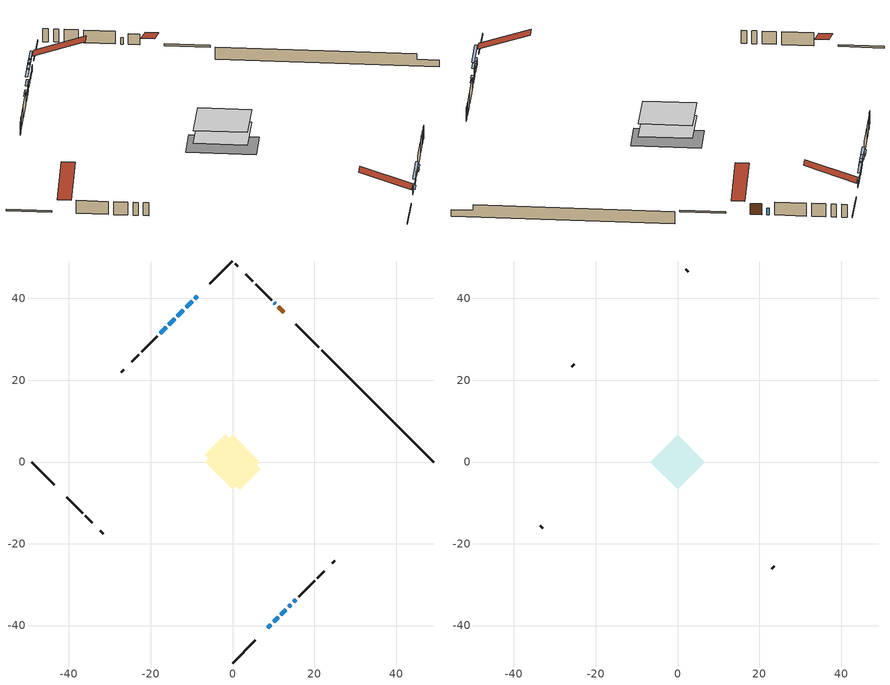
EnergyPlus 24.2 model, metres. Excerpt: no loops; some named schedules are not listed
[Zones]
conditioned space
 floor adiabatic (AdiabaticFloorConstruction): -6.61,0 0,6.61 6.61,0 0,-6.61 z0.77
 floor foundation (Slab1 construction): -6.84,1.78 -1.78,6.84 6.84,-1.78 1.78,-6.84 z-1.52
 wall outside (RimJoist1 construction): 0,-49.16 5.61,-43.55 / -49.16,0 -43.55,-5.61 / 0,49.16 -5.61,43.55 / 21.13,28.03 15.52,33.64 z0.77:1.07
 wall outside (AdiabaticWallConstruction 1): 12.51,36.65 11.13,38.03 z0.77:2.8
 wall outside (AdiabaticWallConstruction): -8.62,40.54 -9.17,39.98 / 10.47,38.68 10.2,38.96 z0.77:1.99; 8.62,-40.54 9.39,-39.76 / 13.73,-35.43 14.29,-34.87 z0.77:1.71; -9.83,39.33 -11.34,37.82 / -11.99,37.16 -13.47,35.69 / 10.05,-39.11 11.16,-38 z0.77:1.46; -14.13,35.03 -15.56,33.59 z0.77:2.42; -16.22,32.94 -17.7,31.46 z0.77:1.81; 11.82,-37.34 13.08,-36.08 z0.77:2.8; 14.94,-34.21 15.5,-33.66 z0.77:1.69
 wall outside (Wall1 construction): 16.16,-33 20.06,-29.1 / -40.54,-8.62 -36.63,-12.52 / -18.35,30.8 -22.26,26.9 / 9.54,39.62 5.64,43.52 z0.77:3.21
 wall outside (Wall2 construction): 20.72,-28.44 22.43,-26.72 / -35.98,-13.18 -34.26,-14.9 / -22.91,26.25 -24.63,24.53 / 4.98,44.18 3.26,45.89 z0.77:3.21
 wall outside (Wall4 construction): 24.37,-24.79 25.04,-24.12 / -32.33,-16.83 -31.65,-17.5 / -26.56,22.6 -27.23,21.92 / 1.33,47.83 0.66,48.5 z0.77:3.21
 wall foundation (FoundationWall1 construction): 21.78,27.37,-1.52 21.78,27.37,0.77 46.42,2.74,0.77 46.42,2.74,-0.26 49.16,0,-0.26 49.16,0,-1.52
 window (WindowConstruction 6): -8.62,40.54 -9.17,39.99 z0.77:1.99
 window (WindowConstruction 5): 8.62,-40.54 9.39,-39.76 z0.77:1.71
 window (WindowConstruction 8): -9.83,39.33 -11.34,37.82 z0.77:1.46
 window (WindowConstruction 9): -11.99,37.16 -13.47,35.69 z0.77:1.46
 window (WindowConstruction 10): 10.05,-39.11 11.16,-38 z0.77:1.46
 window (WindowConstruction 7): 10.47,38.69 10.2,38.96 z0.77:1.99
 window (WindowConstruction): -14.13,35.03 -15.56,33.59 z0.77:2.42
 window (WindowConstruction 1): -16.22,32.94 -17.7,31.46 z0.77:1.81
 window (WindowConstruction 2): 11.82,-37.34 13.07,-36.08 z0.77:2.8
 window (WindowConstruction 3): 13.73,-35.43 14.29,-34.87 z0.77:1.71
 window (WindowConstruction 4): 14.94,-34.21 15.5,-33.66 z0.77:1.68
 door (Door): 12.51,36.65 11.13,38.03 z0.77:2.8
 ceiling adiabatic (AdiabaticFloorConstruction): 0,-6.61 6.61,0 0,6.61 -6.61,0 z0.77
attic - vented
 floor to conditioned space (Floor1 construction Reversed): -6.61,0 0,6.61 6.61,0 0,-6.61 z3.21
 wall outside (Wall3 construction): 23.09,-26.07 23.71,-25.45 / -33.6,-15.55 -32.98,-16.17 / -25.28,23.87 -25.9,23.25 / 2.61,46.55 1.99,47.17 z0.77:3.21
 roof outside (Roof1 construction): 7.96,-41.19,3.21 1.53,-34.76,6.24 -0.17,-36.45,6.24 6.27,-42.89,3.21; -41.19,-7.96,3.21 -34.76,-1.53,6.24 -36.45,0.17,6.24 -42.89,-6.27,3.21; -7.96,41.19,3.21 -1.53,34.76,6.24 0.17,36.45,6.24 -6.27,42.89,3.21; 13.16,35.99,3.21 6.73,29.56,6.24 8.42,27.86,6.24 14.86,34.3,3.21
shading: 9.54,-39.62 8.48,-40.68 8.77,-40.97 9.83,-39.91 z1.91; -13.2,35.95 -7.96,41.2 -8.25,41.49 -13.49,36.24 z4.1; -15.34,33.82 -10.13,39.03 -10.42,39.32 -15.63,34.11 z4.1; 13.03,-36.13 8.18,-40.97 8.47,-41.26 13.32,-36.42 z4.1; -15.71,33.45 -13.98,35.17 -14.28,35.46 -16,33.74 z2.62; -17.84,31.32 -16.08,33.08 -16.37,33.37 -18.13,31.61 z2.01; 13.22,-35.94 11.68,-37.48 11.97,-37.77 13.51,-36.23 z3; 14.43,-34.73 13.59,-35.57 13.88,-35.86 14.72,-35.02 z1.91; 15.64,-33.51 14.8,-34.35 15.09,-34.65 15.93,-33.81 z1.89
[Building]
Building 1: Terrain=Suburbs
[Site:Location]
Quebec Intl AP_QC: Latitude {deg}=46.8; Longitude {deg}=-71.38; Time Zone {hr}=-5; Elevation {m}=74; Keep Site Location Information=Yes
[Site:GroundTemperature:Shallow]
0.0108218, -2.24938, -2.43038, -1.3578, 2.94801, 7.23376, 10.9493, 13.303, 13.5029, 11.5886, 7.96783, 3.81355
[Site:WaterMainsTemperature]
Calculation Method=Schedule; Temperature Schedule=mains temperature schedule
[Material] Roughness=Rough; Thermal Absorptance=0.9
Name | Thickness {m} | Conductivity {W/m-K} | Density {kg/m3} | Specific Heat {J/kg-K} | Solar Absorptance | Visible Absorptance
asphalt or fiberglass shingles | 0.00635 | 0.162714 | 1121.4 | 1465.45 | 0.4 | 0.4
ceiling loosefill ins | 0.254 | 0.0480833 | 16.02 | 1046.75 | 0.7 | 0.7
ceiling stud and cavity | 0.1397 | 0.0858628 | 65.682 | 1177.47 | 0.7 | 0.7
concrete 4.0 in. | 0.1016 | 1.803125 | 2242.8 | 837.4 | 0.7 | 0.7
concrete 8.0 in. | 0.2032 | 1.803125 | 2242.8 | 837.4 | 0.7 | 0.7
door material | 0.04445 | 0.0451087 | 512.64 | 1214.23 | 0.7 | 0.7
exterior vertical ins | 0.0169686 | 0.029427 | 32.04 | 1214.23 | 0.7 | 0.7
floor covering | 0.0127 | 0.0433444 | 54.468 | 1339.84 | 0.6 | 0.6
floor rigid ins; wall rigid ins | 0.512978 | 0.029427 | 32.04 | 1214.23 | 0.7 | 0.7
floor stud and cavity | 0.1397 | 1.75129 | 37.0049 | 1207.88 | 0.7 | 0.7
furniture material conditioned space 1 | 0.1524 | 0.115458 | 640.8 | 1214.23 | 0.6 | 0.6
gypsum board | 0.0127 | 0.160291 | 801 | 837.4 | 0.6 | 0.6
gypsum board 1 | 0.0127 | 0.160291 | 801 | 837.4 | 0.7 | 0.7
osb sheathing 0.5 in. | 0.0127 | 0.115458 | 512.64 | 1214.23 | 0.7 | 0.7
osb sheathing 0.75 in. | 0.01905 | 0.115458 | 512.64 | 1214.23 | 0.7 | 0.7
osb sheathing 2.0 in. | 0.0508 | 0.115458 | 512.64 | 1214.23 | 0.7 | 0.7
rim joist rigid ins | 0.051816 | 0.029427 | 32.04 | 1214.23 | 0.7 | 0.7
rim joist stud and cavity | 0.0508 | 0.275866 | 125.044 | 1163.47 | 0.6 | 0.6
wall stud and cavity | 0.1397 | 0.0744261 | 139.0536 | 1170.24 | 0.7 | 0.7
wall stud and cavity 1 | 0.1397 | 0.0864253 | 139.0536 | 1170.24 | 0.7 | 0.7
wall stud and cavity 2 | 0.0889 | 6.1454 | 50.32683 | 1063.81 | 0.6 | 0.6
wall stud and cavity 3 | 0.1397 | 0.106807 | 139.0536 | 1170.24 | 0.7 | 0.7
wall stud and cavity 4 | 0.0889 | 0.380278 | 52.3479 | 1209.89 | 0.7 | 0.7
wall stud and cavity 5 | 0.0889 | 0.391764 | 83.0341 | 1211.67 | 0.7 | 0.7
wood siding | 0.0254 | 0.102417 | 544.68 | 1172.36 | 0.4 | 0.4
wood siding 1 | 0.00254 | 0.102417 | 544.68 | 1172.36 | 0.4 | 0.4
wood siding 2; wood siding 3; wood siding 4 | 0.0254 | 0.102417 | 544.68 | 1172.36 | 0.7 | 0.7
[WindowMaterial:SimpleGlazingSystem]
Name | U-Factor {W/m2-K} | Solar Heat Gain Coefficient
WindowMaterial | 1.5183 | 0.55
WindowMaterial 1 | 1.63072 | 0.48
WindowMaterial 2 | 1.67331 | 0.5
WindowMaterial 3 | 1.68296 | 0.45
WindowMaterial 4 | 1.686366 | 0.45
WindowMaterial 5 | 1.63867 | 0.48
WindowMaterial 6 | 2.992306 | 0.59
WindowMaterial 7 | 2.77995 | 0.55
WindowMaterial 8 | 2.76973 | 0.49
WindowMaterial 9 | 2.76291 | 0.45
[Construction]
AdiabaticFloorConstruction: floor stud and cavity, floor rigid ins, osb sheathing 0.75 in., floor covering
AdiabaticWallConstruction: wood siding 3, wall rigid ins, wall stud and cavity 4, gypsum board
AdiabaticWallConstruction 1: wood siding 4, wall rigid ins, wall stud and cavity 4, gypsum board
Door: door material
Floor1 construction Reversed: gypsum board, ceiling stud and cavity, ceiling loosefill ins
FoundationWall1 construction: concrete 8.0 in., gypsum board 1
furniture construction conditioned space 1: furniture material conditioned space 1
PartitionWallConstruction: gypsum board, wall stud and cavity 5, gypsum board
RimJoist1 construction: wood siding 2, rim joist rigid ins, osb sheathing 2.0 in., rim joist stud and cavity
Roof1 construction: asphalt or fiberglass shingles
Slab1 construction: concrete 4.0 in.
Wall1 construction: wood siding, osb sheathing 0.5 in., wall stud and cavity, gypsum board
Wall2 construction: wood siding, osb sheathing 0.5 in., wall stud and cavity 1, gypsum board
Wall3 construction: wood siding 1, wall stud and cavity 2
Wall4 construction: wood siding, osb sheathing 0.5 in., wall stud and cavity 3, gypsum board
WindowConstruction: WindowMaterial
WindowConstruction 1: WindowMaterial 1
WindowConstruction 10: WindowMaterial 9
WindowConstruction 2: WindowMaterial 2
WindowConstruction 3: WindowMaterial 3
WindowConstruction 4: WindowMaterial 4
WindowConstruction 5: WindowMaterial 5
WindowConstruction 6; WindowConstruction 7: WindowMaterial 6
WindowConstruction 8: WindowMaterial 7
WindowConstruction 9: WindowMaterial 8
[Zone] Multiplier=1; Part of Total Floor Area=Yes
Name | Volume {m3}
attic - vented | 43.0124
conditioned space | 434.7
[Space]
Name | Zone | Volume {m3}
attic - vented 1 | attic - vented | 43.0124
conditioned space 1 | conditioned space | 434.7
[ZoneInfiltration:EffectiveLeakageArea]
infil attic - vented 1: Zone or Space=attic - vented 1; Schedule=Always On Discrete; Effective Air Leakage Area {cm2}=3224.49; Stack Coefficient=0.000380544; Wind Coefficient=1.31802e-05
[ZoneMixing]
whole house fan mix: Zone or Space=attic - vented; Schedule=Always On Continuous; Design Flow Rate Calculation Method=Flow/Zone; Design Flow Rate {m3/s}=0; Source Zone or Space=conditioned space
[SurfaceProperty:ExposedFoundationPerimeter]
Slab1: Exposed Perimeter Calculation Method=TotalExposedPerimeter; Total Exposed Perimeter {m}=38.711
[InternalMass] Zone or ZoneList=conditioned space; Space or SpaceList=conditioned space 1
Name | Construction | Surface Area {m2}
furniture mass conditioned space 1 | furniture construction conditioned space 1 | 69.852
partition wall mass | PartitionWallConstruction | 174.63
[Lights]
interior lighting: Zone or ZoneList or Space or SpaceList=conditioned space 1; Schedule=interior lighting schedule; Design Level Calculation Method=LightingLevel; Lighting Level {W}=343.2; Return Air Fraction=0; Fraction Radiant=0.6; Fraction Visible=0.2; Fraction Replaceable=1
[People]
occupants: Zone or ZoneList or Space or SpaceList=conditioned space 1; Number of People Schedule=occupants schedule; Number of People Calculation Method=People; Number of People=3; Fraction Radiant=0.314171; Sensible Heat Fraction=0.56303; Activity Level Schedule=occupants activity schedule; Carbon Dioxide Generation Rate {m3/s-W}=0; Enable ASHRAE 55 Comfort Warnings=No; Mean Radiant Temperature Calculation Type=EnclosureAveraged
[ElectricEquipment] Zone or ZoneList or Space or SpaceList=conditioned space 1; Design Level Calculation Method=EquipmentLevel
Name | Schedule | Design Level {W} | Fraction Latent | Fraction Radiant | Fraction Lost
clothes dryer | clothes dryer schedule | 140.772 | 0.015 | 0.081 | 0.85
clothes washer | clothes washer schedule | 32.1985 | 0.03 | 0.162 | 0.7
cooking range | cooking range schedule | 215.147 | 0.08 | 0.432 | 0.2
dishwasher | dishwasher schedule | 66.8632 | 0.3 | 0.18 | 0.4
fridge | fridge schedule | 72.9452 | 0 | 0.6 | 0
mech vent bath fan 0 | mech vent bath fan 0 schedule | 50.2 | 0 | 0 | 1
mech vent house fan | mech vent house fan schedule | 0 | 0 | 0 | 1
mech vent house fan cfis | mech vent house fan cfis schedule | 0 | 0 | 0 | 0
mech vent range fan 0 | mech vent range fan 0 schedule | 57 | 0 | 0 | 1
misc plug loads | misc plug loads schedule | 494.7 | 0.045 | 0.513 | 0.1
whole house fan | Always On Discrete | 0 | 0 | 0 | 1
[OtherEquipment] Zone or ZoneList or Space or SpaceList=conditioned space 1; Design Level Calculation Method=EquipmentLevel
Name | Fuel Type | Schedule | Design Level {W} | Fraction Latent | Fraction Radiant | Fraction Lost
clothes dryer 1 | Electricity | clothes dryer schedule | 0 | 0.015 | 0.081 | 0.85
cooking range 1 | Electricity | cooking range schedule | 0 | 0.08 | 0.432 | 0.2
general water use latent | None | general water use schedule | 62.594 | 1 | 0 | 0
general water use sensible | None | general water use schedule | -61.6891 | 0 | 0.6 | 0
mech vent house fan latent load | None | Always On Discrete | 0 | 1 | 0 | 0
mech vent house fan sensible load | None | Always On Discrete | 0 | 0 | 0 | 0
water heater energy adjustment1 | Electricity | Always On Discrete | 0.01 | 0 | 0 | 1
[ZoneInfiltration:DesignFlowRate] Zone or ZoneList or Space or SpaceList=conditioned space 1; Schedule=Always On Discrete; Design Flow Rate Calculation Method=Flow/Zone; Design Flow Rate {m3/s}=0
infil flow; natural vent flow; whole house fan flow
[Foundation:Kiva]
Foundation Kiva 1: Initial Indoor Air Temperature {C}=18; Wall Height Above Grade {m}=0.769986; Wall Depth Below Slab {m}=0.2032; Custom Block Material Name 1=exterior vertical ins; Custom Block Depth 1 {m}=2.28999; Custom Block X Position 1 {m}=0.2159; Custom Block Z Position 1 {m}=0
[Foundation:Kiva:Settings]
Soil Conductivity {W/m-K}=0.849921; Soil Density {kg/m3}=1842.3; Soil Specific Heat {J/kg-K}=418.7; Ground Solar Absorptivity=0.9; Ground Thermal Absorptivity=0.9; Ground Surface Roughness {m}=0.03; Far-Field Width {m}=40; Deep-Ground Boundary Condition=ZeroFlux; Deep-Ground Depth {m}=40; Minimum Cell Dimension {m}=0.2; Maximum Cell Growth Coefficient=3; Simulation Timestep=Timestep
[Exterior:Lights]
exterior lighting: Schedule=exterior lighting schedule; Design Level {W}=75.6
[Schedule:Constant]
Name | Hourly Value
Always On Continuous; mech vent house fan schedule; mech vent house fan cfis schedule; Always On Discrete | 1
occupants activity schedule | 117.228
fridge schedule | 0
[Schedule:Week:Daily]
interior lighting schedule Week Rule - Jan1-Jan27: interior lighting schedule day, interior lighting schedule day, interior lighting schedule day, interior lighting schedule day, interior lighting schedule day, interior lighting schedule day, interior lighting schedule day, interior lighting schedule default day, interior lighting schedule default day, interior lighting schedule default day, interior lighting schedule default day, interior lighting schedule default day
interior lighting schedule Week Rule - Jan28-Feb3: interior lighting schedule day, interior lighting schedule day, interior lighting schedule day, interior lighting schedule day, interior lighting schedule day 1, interior lighting schedule day 1, interior lighting schedule day 1, interior lighting schedule default day, interior lighting schedule default day, interior lighting schedule default day, interior lighting schedule default day, interior lighting schedule default day
interior lighting schedule Week Rule - Feb4-Feb24: interior lighting schedule day 1, interior lighting schedule day 1, interior lighting schedule day 1, interior lighting schedule day 1, interior lighting schedule day 1, interior lighting schedule day 1, interior lighting schedule day 1, interior lighting schedule default day, interior lighting schedule default day, interior lighting schedule default day, interior lighting schedule default day, interior lighting schedule default day
interior lighting schedule Week Rule - Feb25-Mar3: interior lighting schedule day 1, interior lighting schedule day 1, interior lighting schedule day 1, interior lighting schedule day 1, interior lighting schedule day 2, interior lighting schedule day 2, interior lighting schedule day 2, interior lighting schedule default day, interior lighting schedule default day, interior lighting schedule default day, interior lighting schedule default day, interior lighting schedule default day
interior lighting schedule Week Rule - Mar4-Mar31: interior lighting schedule day 2, interior lighting schedule day 2, interior lighting schedule day 2, interior lighting schedule day 2, interior lighting schedule day 2, interior lighting schedule day 2, interior lighting schedule day 2, interior lighting schedule default day, interior lighting schedule default day, interior lighting schedule default day, interior lighting schedule default day, interior lighting schedule default day
interior lighting schedule Week Rule - Apr1-Apr28: interior lighting schedule day 3, interior lighting schedule day 3, interior lighting schedule day 3, interior lighting schedule day 3, interior lighting schedule day 3, interior lighting schedule day 3, interior lighting schedule day 3, interior lighting schedule default day, interior lighting schedule default day, interior lighting schedule default day, interior lighting schedule default day, interior lighting schedule default day
interior lighting schedule Week Rule - Apr29-May5: interior lighting schedule day 3, interior lighting schedule day 3, interior lighting schedule day 4, interior lighting schedule day 4, interior lighting schedule day 4, interior lighting schedule day 4, interior lighting schedule day 4, interior lighting schedule default day, interior lighting schedule default day, interior lighting schedule default day, interior lighting schedule default day, interior lighting schedule default day
interior lighting schedule Week Rule - May6-May26: interior lighting schedule day 4, interior lighting schedule day 4, interior lighting schedule day 4, interior lighting schedule day 4, interior lighting schedule day 4, interior lighting schedule day 4, interior lighting schedule day 4, interior lighting schedule default day, interior lighting schedule default day, interior lighting schedule default day, interior lighting schedule default day, interior lighting schedule default day
interior lighting schedule Week Rule - May27-Jun2: interior lighting schedule day 4, interior lighting schedule day 4, interior lighting schedule day 4, interior lighting schedule day 4, interior lighting schedule day 4, interior lighting schedule day 5, interior lighting schedule day 5, interior lighting schedule default day, interior lighting schedule default day, interior lighting schedule default day, interior lighting schedule default day, interior lighting schedule default day
interior lighting schedule Week Rule - Jun3-Jun30: interior lighting schedule day 5, interior lighting schedule day 5, interior lighting schedule day 5, interior lighting schedule day 5, interior lighting schedule day 5, interior lighting schedule day 5, interior lighting schedule day 5, interior lighting schedule default day, interior lighting schedule default day, interior lighting schedule default day, interior lighting schedule default day, interior lighting schedule default day
interior lighting schedule Week Rule - Jul1-Jul28: interior lighting schedule day 6, interior lighting schedule day 6, interior lighting schedule day 6, interior lighting schedule day 6, interior lighting schedule day 6, interior lighting schedule day 6, interior lighting schedule day 6, interior lighting schedule default day, interior lighting schedule default day, interior lighting schedule default day, interior lighting schedule default day, interior lighting schedule default day
interior lighting schedule Week Rule - Jul29-Aug4: interior lighting schedule day 6, interior lighting schedule day 6, interior lighting schedule day 6, interior lighting schedule day 7, interior lighting schedule day 7, interior lighting schedule day 7, interior lighting schedule day 7, interior lighting schedule default day, interior lighting schedule default day, interior lighting schedule default day, interior lighting schedule default day, interior lighting schedule default day
interior lighting schedule Week Rule - Aug5-Aug25: interior lighting schedule day 7, interior lighting schedule day 7, interior lighting schedule day 7, interior lighting schedule day 7, interior lighting schedule day 7, interior lighting schedule day 7, interior lighting schedule day 7, interior lighting schedule default day, interior lighting schedule default day, interior lighting schedule default day, interior lighting schedule default day, interior lighting schedule default day
interior lighting schedule Week Rule - Aug26-Sep1: interior lighting schedule day 7, interior lighting schedule day 7, interior lighting schedule day 7, interior lighting schedule day 7, interior lighting schedule day 7, interior lighting schedule day 7, interior lighting schedule day 8, interior lighting schedule default day, interior lighting schedule default day, interior lighting schedule default day, interior lighting schedule default day, interior lighting schedule default day
interior lighting schedule Week Rule - Sep2-Sep29: interior lighting schedule day 8, interior lighting schedule day 8, interior lighting schedule day 8, interior lighting schedule day 8, interior lighting schedule day 8, interior lighting schedule day 8, interior lighting schedule day 8, interior lighting schedule default day, interior lighting schedule default day, interior lighting schedule default day, interior lighting schedule default day, interior lighting schedule default day
interior lighting schedule Week Rule - Sep30-Oct6: interior lighting schedule day 8, interior lighting schedule day 9, interior lighting schedule day 9, interior lighting schedule day 9, interior lighting schedule day 9, interior lighting schedule day 9, interior lighting schedule day 9, interior lighting schedule default day, interior lighting schedule default day, interior lighting schedule default day, interior lighting schedule default day, interior lighting schedule default day
interior lighting schedule Week Rule - Oct7-Oct27: interior lighting schedule day 9, interior lighting schedule day 9, interior lighting schedule day 9, interior lighting schedule day 9, interior lighting schedule day 9, interior lighting schedule day 9, interior lighting schedule day 9, interior lighting schedule default day, interior lighting schedule default day, interior lighting schedule default day, interior lighting schedule default day, interior lighting schedule default day
interior lighting schedule Week Rule - Oct28-Nov3: interior lighting schedule day 9, interior lighting schedule day 9, interior lighting schedule day 9, interior lighting schedule day 9, interior lighting schedule day 10, interior lighting schedule day 10, interior lighting schedule day 10, interior lighting schedule default day, interior lighting schedule default day, interior lighting schedule default day, interior lighting schedule default day, interior lighting schedule default day
interior lighting schedule Week Rule - Nov4-Nov24: interior lighting schedule day 10, interior lighting schedule day 10, interior lighting schedule day 10, interior lighting schedule day 10, interior lighting schedule day 10, interior lighting schedule day 10, interior lighting schedule day 10, interior lighting schedule default day, interior lighting schedule default day, interior lighting schedule default day, interior lighting schedule default day, interior lighting schedule default day
interior lighting schedule Week Rule - Nov25-Dec1: interior lighting schedule day 10, interior lighting schedule day 10, interior lighting schedule day 10, interior lighting schedule day 10, interior lighting schedule day 10, interior lighting schedule day 10, interior lighting schedule day 11, interior lighting schedule default day, interior lighting schedule default day, interior lighting schedule default day, interior lighting schedule default day, interior lighting schedule default day
interior lighting schedule Week Rule - Dec2-Dec31: interior lighting schedule day 11, interior lighting schedule day 11, interior lighting schedule day 11, interior lighting schedule day 11, interior lighting schedule day 11, interior lighting schedule day 11, interior lighting schedule day 11, interior lighting schedule default day, interior lighting schedule default day, interior lighting schedule default day, interior lighting schedule default day, interior lighting schedule default day
occupants schedule Week Rule - Jan1-Dec31: occupants schedule day, occupants schedule day, occupants schedule day, occupants schedule day, occupants schedule day, occupants schedule day, occupants schedule day, occupants schedule default day, occupants schedule default day, occupants schedule default day, occupants schedule default day, occupants schedule default day
clothes dryer schedule Week Rule - Jan1-Dec31: clothes dryer schedule day, clothes dryer schedule day, clothes dryer schedule day, clothes dryer schedule day, clothes dryer schedule day, clothes dryer schedule day, clothes dryer schedule day, clothes dryer schedule default day, clothes dryer schedule default day, clothes dryer schedule default day, clothes dryer schedule default day, clothes dryer schedule default day
clothes washer schedule Week Rule - Jan1-Dec31: clothes washer schedule day, clothes washer schedule day, clothes washer schedule day, clothes washer schedule day, clothes washer schedule day, clothes washer schedule day, clothes washer schedule day, clothes washer schedule default day, clothes washer schedule default day, clothes washer schedule default day, clothes washer schedule default day, clothes washer schedule default day
cooking range schedule Week Rule - Jan1-Dec31: cooking range schedule day, cooking range schedule day, cooking range schedule day, cooking range schedule day, cooking range schedule day, cooking range schedule day, cooking range schedule day, cooking range schedule default day, cooking range schedule default day, cooking range schedule default day, cooking range schedule default day, cooking range schedule default day
dishwasher schedule Week Rule - Jan1-Dec31: dishwasher schedule day, dishwasher schedule day, dishwasher schedule day, dishwasher schedule day, dishwasher schedule day, dishwasher schedule day, dishwasher schedule day, dishwasher schedule default day, dishwasher schedule default day, dishwasher schedule default day, dishwasher schedule default day, dishwasher schedule default day
mech vent bath fan 0 schedule Week Rule - Jan1-Dec31: mech vent bath fan 0 schedule day, mech vent bath fan 0 schedule day, mech vent bath fan 0 schedule day, mech vent bath fan 0 schedule day, mech vent bath fan 0 schedule day, mech vent bath fan 0 schedule day, mech vent bath fan 0 schedule day, mech vent bath fan 0 schedule default day, mech vent bath fan 0 schedule default day, mech vent bath fan 0 schedule default day, mech vent bath fan 0 schedule default day, mech vent bath fan 0 schedule default day
mech vent range fan 0 schedule Week Rule - Jan1-Dec31: mech vent range fan 0 schedule day, mech vent range fan 0 schedule day, mech vent range fan 0 schedule day, mech vent range fan 0 schedule day, mech vent range fan 0 schedule day, mech vent range fan 0 schedule day, mech vent range fan 0 schedule day, mech vent range fan 0 schedule default day, mech vent range fan 0 schedule default day, mech vent range fan 0 schedule default day, mech vent range fan 0 schedule default day, mech vent range fan 0 schedule default day
misc plug loads schedule Week Rule - Jan1-Dec31: misc plug loads schedule day, misc plug loads schedule day, misc plug loads schedule day, misc plug loads schedule day, misc plug loads schedule day, misc plug loads schedule day, misc plug loads schedule day, misc plug loads schedule default day, misc plug loads schedule default day, misc plug loads schedule default day, misc plug loads schedule default day, misc plug loads schedule default day
general water use schedule Week Rule - Jan1-Dec31: general water use schedule day, general water use schedule day, general water use schedule day, general water use schedule day, general water use schedule day, general water use schedule day, general water use schedule day, general water use schedule default day, general water use schedule default day, general water use schedule default day, general water use schedule default day, general water use schedule default day
exterior lighting schedule Week Rule - Jan1-Jan27: exterior lighting schedule day, exterior lighting schedule day, exterior lighting schedule day, exterior lighting schedule day, exterior lighting schedule day, exterior lighting schedule day, exterior lighting schedule day, exterior lighting schedule default day, exterior lighting schedule default day, exterior lighting schedule default day, exterior lighting schedule default day, exterior lighting schedule default day
exterior lighting schedule Week Rule - Jan28-Feb3: exterior lighting schedule day, exterior lighting schedule day, exterior lighting schedule day, exterior lighting schedule day, exterior lighting schedule day 1, exterior lighting schedule day 1, exterior lighting schedule day 1, exterior lighting schedule default day, exterior lighting schedule default day, exterior lighting schedule default day, exterior lighting schedule default day, exterior lighting schedule default day
exterior lighting schedule Week Rule - Feb4-Feb24: exterior lighting schedule day 1, exterior lighting schedule day 1, exterior lighting schedule day 1, exterior lighting schedule day 1, exterior lighting schedule day 1, exterior lighting schedule day 1, exterior lighting schedule day 1, exterior lighting schedule default day, exterior lighting schedule default day, exterior lighting schedule default day, exterior lighting schedule default day, exterior lighting schedule default day
exterior lighting schedule Week Rule - Feb25-Mar3: exterior lighting schedule day 1, exterior lighting schedule day 1, exterior lighting schedule day 1, exterior lighting schedule day 1, exterior lighting schedule day 2, exterior lighting schedule day 2, exterior lighting schedule day 2, exterior lighting schedule default day, exterior lighting schedule default day, exterior lighting schedule default day, exterior lighting schedule default day, exterior lighting schedule default day
exterior lighting schedule Week Rule - Mar4-Mar31: exterior lighting schedule day 2, exterior lighting schedule day 2, exterior lighting schedule day 2, exterior lighting schedule day 2, exterior lighting schedule day 2, exterior lighting schedule day 2, exterior lighting schedule day 2, exterior lighting schedule default day, exterior lighting schedule default day, exterior lighting schedule default day, exterior lighting schedule default day, exterior lighting schedule default day
exterior lighting schedule Week Rule - Apr1-Apr28: exterior lighting schedule day 3, exterior lighting schedule day 3, exterior lighting schedule day 3, exterior lighting schedule day 3, exterior lighting schedule day 3, exterior lighting schedule day 3, exterior lighting schedule day 3, exterior lighting schedule default day, exterior lighting schedule default day, exterior lighting schedule default day, exterior lighting schedule default day, exterior lighting schedule default day
exterior lighting schedule Week Rule - Apr29-May5: exterior lighting schedule day 3, exterior lighting schedule day 3, exterior lighting schedule day 4, exterior lighting schedule day 4, exterior lighting schedule day 4, exterior lighting schedule day 4, exterior lighting schedule day 4, exterior lighting schedule default day, exterior lighting schedule default day, exterior lighting schedule default day, exterior lighting schedule default day, exterior lighting schedule default day
exterior lighting schedule Week Rule - May6-May26: exterior lighting schedule day 4, exterior lighting schedule day 4, exterior lighting schedule day 4, exterior lighting schedule day 4, exterior lighting schedule day 4, exterior lighting schedule day 4, exterior lighting schedule day 4, exterior lighting schedule default day, exterior lighting schedule default day, exterior lighting schedule default day, exterior lighting schedule default day, exterior lighting schedule default day
exterior lighting schedule Week Rule - May27-Jun2: exterior lighting schedule day 4, exterior lighting schedule day 4, exterior lighting schedule day 4, exterior lighting schedule day 4, exterior lighting schedule day 4, exterior lighting schedule day 5, exterior lighting schedule day 5, exterior lighting schedule default day, exterior lighting schedule default day, exterior lighting schedule default day, exterior lighting schedule default day, exterior lighting schedule default day
exterior lighting schedule Week Rule - Jun3-Jun30: exterior lighting schedule day 5, exterior lighting schedule day 5, exterior lighting schedule day 5, exterior lighting schedule day 5, exterior lighting schedule day 5, exterior lighting schedule day 5, exterior lighting schedule day 5, exterior lighting schedule default day, exterior lighting schedule default day, exterior lighting schedule default day, exterior lighting schedule default day, exterior lighting schedule default day
exterior lighting schedule Week Rule - Jul1-Jul28: exterior lighting schedule day 6, exterior lighting schedule day 6, exterior lighting schedule day 6, exterior lighting schedule day 6, exterior lighting schedule day 6, exterior lighting schedule day 6, exterior lighting schedule day 6, exterior lighting schedule default day, exterior lighting schedule default day, exterior lighting schedule default day, exterior lighting schedule default day, exterior lighting schedule default day
exterior lighting schedule Week Rule - Jul29-Aug4: exterior lighting schedule day 6, exterior lighting schedule day 6, exterior lighting schedule day 6, exterior lighting schedule day 7, exterior lighting schedule day 7, exterior lighting schedule day 7, exterior lighting schedule day 7, exterior lighting schedule default day, exterior lighting schedule default day, exterior lighting schedule default day, exterior lighting schedule default day, exterior lighting schedule default day
exterior lighting schedule Week Rule - Aug5-Aug25: exterior lighting schedule day 7, exterior lighting schedule day 7, exterior lighting schedule day 7, exterior lighting schedule day 7, exterior lighting schedule day 7, exterior lighting schedule day 7, exterior lighting schedule day 7, exterior lighting schedule default day, exterior lighting schedule default day, exterior lighting schedule default day, exterior lighting schedule default day, exterior lighting schedule default day
exterior lighting schedule Week Rule - Aug26-Sep1: exterior lighting schedule day 7, exterior lighting schedule day 7, exterior lighting schedule day 7, exterior lighting schedule day 7, exterior lighting schedule day 7, exterior lighting schedule day 7, exterior lighting schedule day 8, exterior lighting schedule default day, exterior lighting schedule default day, exterior lighting schedule default day, exterior lighting schedule default day, exterior lighting schedule default day
exterior lighting schedule Week Rule - Sep2-Sep29: exterior lighting schedule day 8, exterior lighting schedule day 8, exterior lighting schedule day 8, exterior lighting schedule day 8, exterior lighting schedule day 8, exterior lighting schedule day 8, exterior lighting schedule day 8, exterior lighting schedule default day, exterior lighting schedule default day, exterior lighting schedule default day, exterior lighting schedule default day, exterior lighting schedule default day
exterior lighting schedule Week Rule - Sep30-Oct6: exterior lighting schedule day 8, exterior lighting schedule day 9, exterior lighting schedule day 9, exterior lighting schedule day 9, exterior lighting schedule day 9, exterior lighting schedule day 9, exterior lighting schedule day 9, exterior lighting schedule default day, exterior lighting schedule default day, exterior lighting schedule default day, exterior lighting schedule default day, exterior lighting schedule default day
exterior lighting schedule Week Rule - Oct7-Oct27: exterior lighting schedule day 9, exterior lighting schedule day 9, exterior lighting schedule day 9, exterior lighting schedule day 9, exterior lighting schedule day 9, exterior lighting schedule day 9, exterior lighting schedule day 9, exterior lighting schedule default day, exterior lighting schedule default day, exterior lighting schedule default day, exterior lighting schedule default day, exterior lighting schedule default day
[Schedule:Year]
interior lighting schedule: interior lighting schedule Week Rule - Jan1-Jan27, 1, 1, 1, 27, interior lighting schedule Week Rule - Jan28-Feb3, 1, 28, 2, 3, interior lighting schedule Week Rule - Feb4-Feb24, 2, 4, 2, 24, interior lighting schedule Week Rule - Feb25-Mar3, 2, 25, 3, 3, interior lighting schedule Week Rule - Mar4-Mar31, 3, 4, 3, 31, interior lighting schedule Week Rule - Apr1-Apr28, 4, 1, 4, 28, interior lighting schedule Week Rule - Apr29-May5, 4, 29, 5, 5, interior lighting schedule Week Rule - May6-May26, 5, 6, 5, 26, interior lighting schedule Week Rule - May27-Jun2, 5, 27, 6, 2, interior lighting schedule Week Rule - Jun3-Jun30, 6, 3, 6, 30, interior lighting schedule Week Rule - Jul1-Jul28, 7, 1, 7, 28, interior lighting schedule Week Rule - Jul29-Aug4, 7, 29, 8, 4, interior lighting schedule Week Rule - Aug5-Aug25, 8, 5, 8, 25, interior lighting schedule Week Rule - Aug26-Sep1, 8, 26, 9, 1, interior lighting schedule Week Rule - Sep2-Sep29, 9, 2, 9, 29, interior lighting schedule Week Rule - Sep30-Oct6, 9, 30, 10, 6, interior lighting schedule Week Rule - Oct7-Oct27, 10, 7, 10, 27, interior lighting schedule Week Rule - Oct28-Nov3, 10, 28, 11, 3, interior lighting schedule Week Rule - Nov4-Nov24, 11, 4, 11, 24, interior lighting schedule Week Rule - Nov25-Dec1, 11, 25, 12, 1, interior lighting schedule Week Rule - Dec2-Dec31, 12, 2, 12, 31
occupants schedule: occupants schedule Week Rule - Jan1-Dec31, 1, 1, 12, 31
clothes dryer schedule: clothes dryer schedule Week Rule - Jan1-Dec31, 1, 1, 12, 31
clothes washer schedule: clothes washer schedule Week Rule - Jan1-Dec31, 1, 1, 12, 31
cooking range schedule: cooking range schedule Week Rule - Jan1-Dec31, 1, 1, 12, 31
dishwasher schedule: dishwasher schedule Week Rule - Jan1-Dec31, 1, 1, 12, 31
mech vent bath fan 0 schedule: mech vent bath fan 0 schedule Week Rule - Jan1-Dec31, 1, 1, 12, 31
mech vent range fan 0 schedule: mech vent range fan 0 schedule Week Rule - Jan1-Dec31, 1, 1, 12, 31
misc plug loads schedule: misc plug loads schedule Week Rule - Jan1-Dec31, 1, 1, 12, 31
general water use schedule: general water use schedule Week Rule - Jan1-Dec31, 1, 1, 12, 31
exterior lighting schedule: exterior lighting schedule Week Rule - Jan1-Jan27, 1, 1, 1, 27, exterior lighting schedule Week Rule - Jan28-Feb3, 1, 28, 2, 3, exterior lighting schedule Week Rule - Feb4-Feb24, 2, 4, 2, 24, exterior lighting schedule Week Rule - Feb25-Mar3, 2, 25, 3, 3, exterior lighting schedule Week Rule - Mar4-Mar31, 3, 4, 3, 31, exterior lighting schedule Week Rule - Apr1-Apr28, 4, 1, 4, 28, exterior lighting schedule Week Rule - Apr29-May5, 4, 29, 5, 5, exterior lighting schedule Week Rule - May6-May26, 5, 6, 5, 26, exterior lighting schedule Week Rule - May27-Jun2, 5, 27, 6, 2, exterior lighting schedule Week Rule - Jun3-Jun30, 6, 3, 6, 30, exterior lighting schedule Week Rule - Jul1-Jul28, 7, 1, 7, 28, exterior lighting schedule Week Rule - Jul29-Aug4, 7, 29, 8, 4, exterior lighting schedule Week Rule - Aug5-Aug25, 8, 5, 8, 25, exterior lighting schedule Week Rule - Aug26-Sep1, 8, 26, 9, 1, exterior lighting schedule Week Rule - Sep2-Sep29, 9, 2, 9, 29, exterior lighting schedule Week Rule - Sep30-Oct6, 9, 30, 10, 6, exterior lighting schedule Week Rule - Oct7-Oct27, 10, 7, 10, 27, exterior lighting schedule Week Rule - Oct28-Nov3, 10, 28, 11, 3, exterior lighting schedule Week Rule - Nov4-Nov24, 11, 4, 11, 24, exterior lighting schedule Week Rule - Nov25-Dec1, 11, 25, 12, 1, exterior lighting schedule Week Rule - Dec2-Dec31, 12, 2, 12, 31
[Schedule:Compact]
mains temperature schedule: Through: 01/01, For: AllDays, Until: 24:00, 5.175, Through: 01/02, For: AllDays, Until: 24:00, 5.10167, Through: 01/03, For: AllDays, Until: 24:00, 5.02889, Through: 01/04, For: AllDays, Until: 24:00, 4.95778, Through: 01/05, For: AllDays, Until: 24:00, 4.88778, Through: 01/06, For: AllDays, Until: 24:00, 4.81833, Through: 01/07, For: AllDays, Until: 24:00, 4.75056, Through: 01/08, For: AllDays, Until: 24:00, 4.68389, Through: 01/09, For: AllDays, Until: 24:00, 4.61833, Through: 01/10, For: AllDays, Until: 24:00, 4.55389, Through: 01/11, For: AllDays, Until: 24:00, 4.49056, Through: 01/12, For: AllDays, Until: 24:00, 4.42889, Through: 01/13, For: AllDays, Until: 24:00, 4.36778, Through: 01/14, For: AllDays, Until: 24:00, 4.30889, Through: 01/15, For: AllDays, Until: 24:00, 4.25056, Through: 01/16, For: AllDays, Until: 24:00, 4.19389, Through: 01/17, For: AllDays, Until: 24:00, 4.13833, Through: 01/18, For: AllDays, Until: 24:00, 4.08444, Through: 01/19, For: AllDays, Until: 24:00, 4.03167, Through: 01/20, For: AllDays, Until: 24:00, 3.98056, Through: 01/21, For: AllDays, Until: 24:00, 3.93056, Through: 01/22, For: AllDays, Until: 24:00, 3.88222, Through: 01/23, For: AllDays, Until: 24:00, 3.835, Through: 01/24, For: AllDays, Until: 24:00, 3.78944, Through: 01/25, For: AllDays, Until: 24:00, 3.74556, Through: 01/26, For: AllDays, Until: 24:00, 3.70278, Through: 01/27, For: AllDays, Until: 24:00, 3.66167, Through: 01/28, For: AllDays, Until: 24:00, 3.62167, Through: 01/29, For: AllDays, Until: 24:00, 3.58389, Through: 01/30, For: AllDays, Until: 24:00, 3.54722, Through: 01/31, For: AllDays, Until: 24:00, 3.51167, Through: 02/01, For: AllDays, Until: 24:00, 3.47833, Through: 02/02, For: AllDays, Until: 24:00, 3.44611, Through: 02/03, For: AllDays, Until: 24:00, 3.41556, Through: 02/04, For: AllDays, Until: 24:00, 3.38667, Through: 02/05, For: AllDays, Until: 24:00, 3.35944, Through: 02/06, For: AllDays, Until: 24:00, 3.33389, Through: 02/07, For: AllDays, Until: 24:00, 3.30944, Through: 02/08, For: AllDays, Until: 24:00, 3.28667, Through: 02/09, For: AllDays, Until: 24:00, 3.26611, Through: 02/10, For: AllDays, Until: 24:00, 3.24667, Through: 02/11, For: AllDays, Until: 24:00, 3.22889, Through: 02/12, For: AllDays, Until: 24:00, 3.21278, Through: 02/13, For: AllDays, Until: 24:00, 3.19833, Through: 02/14, For: AllDays, Until: 24:00, 3.18556, Through: 02/15, For: AllDays, Until: 24:00, 3.17389, Through: 02/16, For: AllDays, Until: 24:00, 3.16444, Through: 02/17, For: AllDays, Until: 24:00, 3.15667, Through: 02/18, For: AllDays, Until: 24:00, 3.15056, Through: 02/19, For: AllDays, Until: 24:00, 3.14556, Through: 02/20, For: AllDays, Until: 24:00, 3.14278, Through: 02/21, For: AllDays, Until: 24:00, 3.14111, Through: 02/22, For: AllDays, Until: 24:00, 3.14167, Through: 02/23, For: AllDays, Until: 24:00, 3.14333, Through: 02/24, For: AllDays, Until: 24:00, 3.14722, Through: 02/25, For: AllDays, Until: 24:00, 3.15222, Through: 02/26, For: AllDays, Until: 24:00, 3.15944, Through: 02/27, For: AllDays, Until: 24:00, 3.16778, Through: 02/28, For: AllDays, Until: 24:00, 3.17778, Through: 03/01, For: AllDays, Until: 24:00, 3.18944, Through: 03/02, For: AllDays, Until: 24:00, 3.20333, Through: 03/03, For: AllDays, Until: 24:00, 3.21833, Through: 03/04, For: AllDays, Until: 24:00, 3.235, Through: 03/05, For: AllDays, Until: 24:00, 3.25333, Through: 03/06, For: AllDays, Until: 24:00, 3.27333, Through: 03/07, For: AllDays, Until: 24:00, 3.29444, Through: 03/08, For: AllDays, Until: 24:00, 3.31778, Through: 03/09, For: AllDays, Until: 24:00, 3.34222, Through: 03/10, For: AllDays, Until: 24:00, 3.36889, Through: 03/11, For: AllDays, Until: 24:00, 3.39667, Through: 03/12, For: AllDays, Until: 24:00, 3.42611, Through: 03/13, For: AllDays, Until: 24:00, 3.45722, Through: 03/14, For: AllDays, Until: 24:00, 3.49, Through: 03/15, For: AllDays, Until: 24:00, 3.52389, Through: 03/16, For: AllDays, Until: 24:00, 3.55944, Through: 03/17, For: AllDays, Until: 24:00, 3.59667, Through: 03/18, For: AllDays, Until: 24:00, 3.63556, Through: 03/19, For: AllDays, Until: 24:00, 3.67556, Through: 03/20, For: AllDays, Until: 24:00, 3.71722, Through: 03/21, For: AllDays, Until: 24:00, 3.76056, Through: 03/22, For: AllDays, Until: 24:00, 3.80556, Through: 03/23, For: AllDays, Until: 24:00, 3.85111, Through: 03/24, For: AllDays, Until: 24:00, 3.89889, Through: 03/25, For: AllDays, Until: 24:00, 3.94778, Through: 03/26, For: AllDays, Until: 24:00, 3.99833, Through: 03/27, For: AllDays, Until: 24:00, 4.05, Through: 03/28, For: AllDays, Until: 24:00, 4.10333, Through: 03/29, For: AllDays, Until: 24:00, 4.15778, Through: 03/30, For: AllDays, Until: 24:00, 4.21333, Through: 03/31, For: AllDays, Until: 24:00, 4.27056, Through: 04/01, For: AllDays, Until: 24:00, 4.32944, Through: 04/02, For: AllDays, Until: 24:00, 4.38889, Through: 04/03, For: AllDays, Until: 24:00, 4.45, Through: 04/04, For: AllDays, Until: 24:00, 4.51222, Through: 04/05, For: AllDays, Until: 24:00, 4.57611, Through: 04/06, For: AllDays, Until: 24:00, 4.64056, Through: 04/07, For: AllDays, Until: 24:00, 4.70667, Through: 04/08, For: AllDays, Until: 24:00, 4.77389, Through: 04/09, For: AllDays, Until: 24:00, 4.84222, Through: 04/10, For: AllDays, Until: 24:00, 4.91167, Through: 04/11, For: AllDays, Until: 24:00, 4.98278, Through: 04/12, For: AllDays, Until: 24:00, 5.05444, Through: 04/13, For: AllDays, Until: 24:00, 5.12722, Through: 04/14, For: AllDays, Until: 24:00, 5.20111, Through: 04/15, For: AllDays, Until: 24:00, 5.27611, Through: 04/16, For: AllDays, Until: 24:00, 5.35167, Through: 04/17, For: AllDays, Until: 24:00, 5.42889, Through: 04/18, For: AllDays, Until: 24:00, 5.50667, Through: 04/19, For: AllDays, Until: 24:00, 5.58556, Through: 04/20, For: AllDays, Until: 24:00, 5.665, Through: 04/21, For: AllDays, Until: 24:00, 5.74611, Through: 04/22, For: AllDays, Until: 24:00, 5.82722, Through: 04/23, For: AllDays, Until: 24:00, 5.91, Through: 04/24, For: AllDays, Until: 24:00, 5.99278, Through: 04/25, For: AllDays, Until: 24:00, 6.07722, Through: 04/26, For: AllDays, Until: 24:00, 6.16167, Through: 04/27, For: AllDays, Until: 24:00, 6.24722, Through: 04/28, For: AllDays, Until: 24:00, 6.33389, Through: 04/29, For: AllDays, Until: 24:00, 6.42056, Through: 04/30, For: AllDays, Until: 24:00, 6.50833, Through: 05/01, For: AllDays, Until: 24:00, 6.59667, Through: 05/02, For: AllDays, Until: 24:00, 6.68556, Through: 05/03, For: AllDays, Until: 24:00, 6.775, Through: 05/04, For: AllDays, Until: 24:00, 6.86556, Through: 05/05, For: AllDays, Until: 24:00, 6.95611, Through: 05/06, For: AllDays, Until: 24:00, 7.04722, Through: 05/07, For: AllDays, Until: 24:00, 7.13889, Through: 05/08, For: AllDays, Until: 24:00, 7.23111, Through: 05/09, For: AllDays, Until: 24:00, 7.32333, Through: 05/10, For: AllDays, Until: 24:00, 7.41667, Through: 05/11, For: AllDays, Until: 24:00, 7.51, Through: 05/12, For: AllDays, Until: 24:00, 7.60389, Through: 05/13, For: AllDays, Until: 24:00, 7.69778, Through: 05/14, For: AllDays, Until: 24:00, 7.79222, Through: 05/15, For: AllDays, Until: 24:00, 7.88667, Through: 05/16, For: AllDays, Until: 24:00, 7.98167, Through: 05/17, For: AllDays, Until: 24:00, 8.07667, Through: 05/18, For: AllDays, Until: 24:00, 8.17167, Through: 05/19, For: AllDays, Until: 24:00, 8.26722, Through: 05/20, For: AllDays, Until: 24:00, 8.36278, Through: 05/21, For: AllDays, Until: 24:00, 8.45833, Through: 05/22, For: AllDays, Until: 24:00, 8.55444, Through: 05/23, For: AllDays, Until: 24:00, 8.65, Through: 05/24, For: AllDays, Until: 24:00, 8.74611, Through: 05/25, For: AllDays, Until: 24:00, 8.84167, Through: 05/26, For: AllDays, Until: 24:00, 8.93722, Through: 05/27, For: AllDays, Until: 24:00, 9.03333, Through: 05/28, For: AllDays, Until: 24:00, 9.12889, Through: 05/29, For: AllDays, Until: 24:00, 9.22389, Through: 05/30, For: AllDays, Until: 24:00, 9.31944, Through: 05/31, For: AllDays, Until: 24:00, 9.41444, Through: 06/01, For: AllDays, Until: 24:00, 9.50944, Through: 06/02, For: AllDays, Until: 24:00, 9.60389, Through: 06/03, For: AllDays, Until: 24:00, 9.69833, Through: 06/04, For: AllDays, Until: 24:00, 9.79278, Through: 06/05, For: AllDays, Until: 24:00, 9.88667, Through: 06/06, For: AllDays, Until: 24:00, 9.98, Through: 06/07, For: AllDays, Until: 24:00, 10.0728, Through: 06/08, For: AllDays, Until: 24:00, 10.1656, Through: 06/09, For: AllDays, Until: 24:00, 10.2578, Through: 06/10, For: AllDays, Until: 24:00, 10.3494, Through: 06/11, For: AllDays, Until: 24:00, 10.4411, Through: 06/12, For: AllDays, Until: 24:00, 10.5317, Through: 06/13, For: AllDays, Until: 24:00, 10.6222, Through: 06/14, For: AllDays, Until: 24:00, 10.7117, Through: 06/15, For: AllDays, Until: 24:00, 10.8006, Through: 06/16, For: AllDays, Until: 24:00, 10.8889, Through: 06/17, For: AllDays, Until: 24:00, 10.9772, Through: 06/18, For: AllDays, Until: 24:00, 11.0639, Through: 06/19, For: AllDays, Until: 24:00, 11.1506, Through: 06/20, For: AllDays, Until: 24:00, 11.2361, Through: 06/21, For: AllDays, Until: 24:00, 11.3211, Through: 06/22, For: AllDays, Until: 24:00, 11.4056, Through: 06/23, For: AllDays, Until: 24:00, 11.4889, Through: 06/24, For: AllDays, Until: 24:00, 11.5711, Through: 06/25, For: AllDays, Until: 24:00, 11.6533, Through: 06/26, For: AllDays, Until: 24:00, 11.7339, Through: 06/27, For: AllDays, Until: 24:00, 11.8139, Through: 06/28, For: AllDays, Until: 24:00, 11.8928, Through: 06/29, For: AllDays, Until: 24:00, 11.9711, Through: 06/30, For: AllDays, Until: 24:00, 12.0483, Through: 07/01, For: AllDays, Until: 24:00, 12.1244, Through: 07/02, For: AllDays, Until: 24:00, 12.1994, Through: 07/03, For: AllDays, Until: 24:00, 12.2733, Through: 07/04, For: AllDays, Until: 24:00, 12.3467, Through: 07/05, For: AllDays, Until: 24:00, 12.4183, Through: 07/06, For: AllDays, Until: 24:00, 12.4894, Through: 07/07, For: AllDays, Until: 24:00, 12.5589, Through: 07/08, For: AllDays, Until: 24:00, 12.6278, Through: 07/09, For: AllDays, Until: 24:00, 12.695, Through: 07/10, For: AllDays, Until: 24:00, 12.7617, Through: 07/11, For: AllDays, Until: 24:00, 12.8267, Through: 07/12, For: AllDays, Until: 24:00, 12.8906, Through: 07/13, For: AllDays, Until: 24:00, 12.9528, Through: 07/14, For: AllDays, Until: 24:00, 13.0144, Through: 07/15, For: AllDays, Until: 24:00, 13.0744, Through: 07/16, For: AllDays, Until: 24:00, 13.1333, Through: 07/17, For: AllDays, Until: 24:00, 13.1906, Through: 07/18, For: AllDays, Until: 24:00, 13.2467, Through: 07/19, For: AllDays, Until: 24:00, 13.3017, Through: 07/20, For: AllDays, Until: 24:00, 13.355, Through: 07/21, For: AllDays, Until: 24:00, 13.4072, Through: 07/22, For: AllDays, Until: 24:00, 13.4578, Through: 07/23, For: AllDays, Until: 24:00, 13.5067, Through: 07/24, For: AllDays, Until: 24:00, 13.5544, Through: 07/25, For: AllDays, Until: 24:00, 13.6011, Through: 07/26, For: AllDays, Until: 24:00, 13.6461, Through: 07/27, For: AllDays, Until: 24:00, 13.6894, Through: 07/28, For: AllDays, Until: 24:00, 13.7317, Through: 07/29, For: AllDays, Until: 24:00, 13.7722, Through: 07/30, For: AllDays, Until: 24:00, 13.8111, Through: 07/31, For: AllDays, Until: 24:00, 13.8489, Through: 08/01, For: AllDays, Until: 24:00, 13.8844, Through: 08/02, For: AllDays, Until: 24:00, 13.9189, Through: 08/03, For: AllDays, Until: 24:00, 13.9522, Through: 08/04, For: AllDays, Until: 24:00, 13.9833, Through: 08/05, For: AllDays, Until: 24:00, 14.0133, Through: 08/06, For: AllDays, Until: 24:00, 14.0411, Through: 08/07, For: AllDays, Until: 24:00, 14.0678, Through: 08/08, For: AllDays, Until: 24:00, 14.0933, Through: 08/09, For: AllDays, Until: 24:00, 14.1167, Through: 08/10, For: AllDays, Until: 24:00, 14.1383, Through: 08/11, For: AllDays, Until: 24:00, 14.1589, Through: 08/12, For: AllDays, Until: 24:00, 14.1772, Through: 08/13, For: AllDays, Until: 24:00, 14.1944, Through: 08/14, For: AllDays, Until: 24:00, 14.21, Through: 08/15, For: AllDays, Until: 24:00, 14.2233, Through: 08/16, For: AllDays, Until: 24:00, 14.2356, Through: 08/17, For: AllDays, Until: 24:00, 14.2461, Through: 08/18, For: AllDays, Until: 24:00, 14.255, Through: 08/19, For: AllDays, Until: 24:00, 14.2622, Through: 08/20, For: AllDays, Until: 24:00, 14.2678, Through: 08/21, For: AllDays, Until: 24:00, 14.2717, Through: 08/22, For: AllDays, Until: 24:00, 14.2739, Through: 08/23, For: AllDays, Until: 24:00, 14.2744, Through: 08/24, For: AllDays, Until: 24:00, 14.2733, Through: 08/25, For: AllDays, Until: 24:00, 14.2711, Through: 08/26, For: AllDays, Until: 24:00, 14.2667, Through: 08/27, For: AllDays, Until: 24:00, 14.2606, Through: 08/28, For: AllDays, Until: 24:00, 14.2528, Through: 08/29, For: AllDays, Until: 24:00, 14.2439, Through: 08/30, For: AllDays, Until: 24:00, 14.2328, Through: 08/31, For: AllDays, Until: 24:00, 14.2206, Through: 09/01, For: AllDays, Until: 24:00, 14.2061, Through: 09/02, For: AllDays, Until: 24:00, 14.1906, Through: 09/03, For: AllDays, Until: 24:00, 14.1728, Through: 09/04, For: AllDays, Until: 24:00, 14.1539, Through: 09/05, For: AllDays, Until: 24:00, 14.1333, Through: 09/06, For: AllDays, Until: 24:00, 14.1111, Through: 09/07, For: AllDays, Until: 24:00, 14.0872, Through: 09/08, For: AllDays, Until: 24:00, 14.0617, Through: 09/09, For: AllDays, Until: 24:00, 14.035, Through: 09/10, For: AllDays, Until: 24:00, 14.0061, Through: 09/11, For: AllDays, Until: 24:00, 13.9761, Through: 09/12, For: AllDays, Until: 24:00, 13.9444, Through: 09/13, For: AllDays, Until: 24:00, 13.9111, Through: 09/14, For: AllDays, Until: 24:00, 13.8761, Through: 09/15, For: AllDays, Until: 24:00, 13.84, Through: 09/16, For: AllDays, Until: 24:00, 13.8022, Through: 09/17, For: AllDays, Until: 24:00, 13.7628, Through: 09/18, For: AllDays, Until: 24:00, 13.7217, Through: 09/19, For: AllDays, Until: 24:00, 13.6794, Through: 09/20, For: AllDays, Until: 24:00, 13.6356, Through: 09/21, For: AllDays, Until: 24:00, 13.59, Through: 09/22, For: AllDays, Until: 24:00, 13.5433, Through: 09/23, For: AllDays, Until: 24:00, 13.4956, Through: 09/24, For: AllDays, Until: 24:00, 13.4456, Through: 09/25, For: AllDays, Until: 24:00, 13.395, Through: 09/26, For: AllDays, Until: 24:00, 13.3422, Through: 09/27, For: AllDays, Until: 24:00, 13.2883, Through: 09/28, For: AllDays, Until: 24:00, 13.2333, Through: 09/29, For: AllDays, Until: 24:00, 13.1772, Through: 09/30, For: AllDays, Until: 24:00, 13.1194, Through: 10/01, For: AllDays, Until: 24:00, 13.06, Through: 10/02, For: AllDays, Until: 24:00, 13, Through: 10/03, For: AllDays, Until: 24:00, 12.9383, Through: 10/04, For: AllDays, Until: 24:00, 12.8756, Through: 10/05, For: AllDays, Until: 24:00, 12.8111, Through: 10/06, For: AllDays, Until: 24:00, 12.7456, Through: 10/07, For: AllDays, Until: 24:00, 12.6794, Through: 10/08, For: AllDays, Until: 24:00, 12.6117, Through: 10/09, For: AllDays, Until: 24:00, 12.5428, Through: 10/10, For: AllDays, Until: 24:00, 12.4728, Through: 10/11, For: AllDays, Until: 24:00, 12.4017, Through: 10/12, For: AllDays, Until: 24:00, 12.3294, Through: 10/13, For: AllDays, Until: 24:00, 12.2561, Through: 10/14, For: AllDays, Until: 24:00, 12.1817, Through: 10/15, For: AllDays, Until: 24:00, 12.1061, Through: 10/16, For: AllDays, Until: 24:00, 12.03, Through: 10/17, For: AllDays, Until: 24:00, 11.9528, Through: 10/18, For: AllDays, Until: 24:00, 11.8744, Through: 10/19, For: AllDays, Until: 24:00, 11.795, Through: 10/20, For: AllDays, Until: 24:00, 11.715, Through: 10/21, For: AllDays, Until: 24:00, 11.6339, Through: 10/22, For: AllDays, Until: 24:00, 11.5517, Through: 10/23, For: AllDays, Until: 24:00, 11.4689, Through: 10/24, For: AllDays, Until: 24:00, 11.3856, Through: 10/25, For: AllDays, Until: 24:00, 11.3011, Through: 10/26, For: AllDays, Until: 24:00, 11.2161, Through: 10/27, For: AllDays, Until: 24:00, 11.13, Through: 10/28, For: AllDays, Until: 24:00, 11.0433, Through: 10/29, For: AllDays, Until: 24:00, 10.9561, Through: 10/30, For: AllDays, Until: 24:00, 10.8683, Through: 10/31, For: AllDays, Until: 24:00, 10.7794, Through: 11/01, For: AllDays, Until: 24:00, 10.6906, Through: 11/02, For: AllDays, Until: 24:00, 10.6006, Through: 11/03, For: AllDays, Until: 24:00, 10.51, Through: 11/04, For: AllDays, Until: 24:00, 10.4194, Through: 11/05, For: AllDays, Until: 24:00, 10.3278, Through: 11/06, For: AllDays, Until: 24:00, 10.2361, Through: 11/07, For: AllDays, Until: 24:00, 10.1439, Through: 11/08, For: AllDays, Until: 24:00, 10.0511, Through: 11/09, For: AllDays, Until: 24:00, 9.95778, Through: 11/10, For: AllDays, Until: 24:00, 9.86444, Through: 11/11, For: AllDays, Until: 24:00, 9.77056, Through: 11/12, For: AllDays, Until: 24:00, 9.67611, Through: 11/13, For: AllDays, Until: 24:00, 9.58167, Through: 11/14, For: AllDays, Until: 24:00, 9.48722, Through: 11/15, For: AllDays, Until: 24:00, 9.39222, Through: 11/16, For: AllDays, Until: 24:00, 9.29667, Through: 11/17, For: AllDays, Until: 24:00, 9.20167, Through: 11/18, For: AllDays, Until: 24:00, 9.10611, Through: 11/19, For: AllDays, Until: 24:00, 9.01056, Through: 11/20, For: AllDays, Until: 24:00, 8.915, Through: 11/21, For: AllDays, Until: 24:00, 8.81889, Through: 11/22, For: AllDays, Until: 24:00, 8.72333, Through: 11/23, For: AllDays, Until: 24:00, 8.62722, Through: 11/24, For: AllDays, Until: 24:00, 8.53167, Through: 11/25, For: AllDays, Until: 24:00, 8.43611, Through: 11/26, For: AllDays, Until: 24:00, 8.34, Through: 11/27, For: AllDays, Until: 24:00, 8.245, Through: 11/28, For: AllDays, Until: 24:00, 8.14944, Through: 11/29, For: AllDays, Until: 24:00, 8.05389, Through: 11/30, For: AllDays, Until: 24:00, 7.95889, Through: 12/01, For: AllDays, Until: 24:00, 7.86444, Through: 12/02, For: AllDays, Until: 24:00, 7.76944, Through: 12/03, For: AllDays, Until: 24:00, 7.67556, Through: 12/04, For: AllDays, Until: 24:00, 7.58167, Through: 12/05, For: AllDays, Until: 24:00, 7.48778, Through: 12/06, For: AllDays, Until: 24:00, 7.39444, Through: 12/07, For: AllDays, Until: 24:00, 7.30167, Through: 12/08, For: AllDays, Until: 24:00, 7.20889, Through: 12/09, For: AllDays, Until: 24:00, 7.11722, Through: 12/10, For: AllDays, Until: 24:00, 7.02556, Through: 12/11, For: AllDays, Until: 24:00, 6.93444, Through: 12/12, For: AllDays, Until: 24:00, 6.84389, Through: 12/13, For: AllDays, Until: 24:00, 6.75389, Through: 12/14, For: AllDays, Until: 24:00, 6.66444, Through: 12/15, For: AllDays, Until: 24:00, 6.57556, Through: 12/16, For: AllDays, Until: 24:00, 6.48778, Through: 12/17, For: AllDays, Until: 24:00, 6.4, Through: 12/18, For: AllDays, Until: 24:00, 6.31333, Through: 12/19, For: AllDays, Until: 24:00, 6.22722, Through: 12/20, For: AllDays, Until: 24:00, 6.14167, Through: 12/21, For: AllDays, Until: 24:00, 6.05722, Through: 12/22, For: AllDays, Until: 24:00, 5.97333, Through: 12/23, For: AllDays, Until: 24:00, 5.89, Through: 12/24, For: AllDays, Until: 24:00, 5.80778, Through: 12/25, For: AllDays, Until: 24:00, 5.72667, Through: 12/26, For: AllDays, Until: 24:00, 5.64611, Through: 12/27, For: AllDays, Until: 24:00, 5.56667, Through: 12/28, For: AllDays, Until: 24:00, 5.48833, Through: 12/29, For: AllDays, Until: 24:00, 5.41056, Through: 12/30, For: AllDays, Until: 24:00, 5.33389, Through: 12/31, For: AllDays, Until: 24:00, 5.25778
